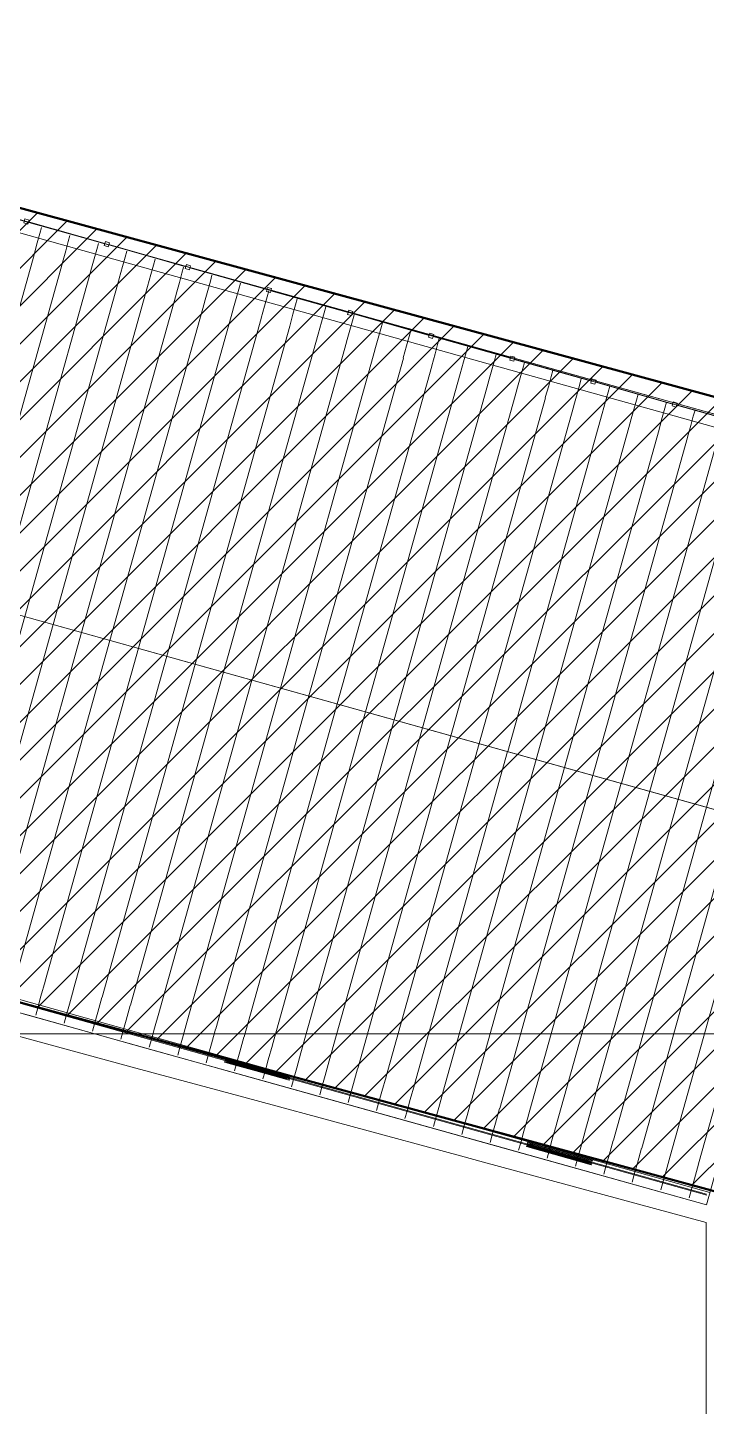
# Model space of a CAD drawing. Header units: metres. Extents: x -207 to 292, y -187 to 169.
# Drawn here: x -17.73 to -9.68, y -135.5 to -119.14 of the extents above; entities that cross this region are included whole.
import ezdxf

# ---------------------------------------------------------------- set-up
doc = ezdxf.new("R2010")
doc.units = ezdxf.units.M
for name, color, linetype, lineweight in [('A-FLOR', 7, 'Continuous', 9), ('A-GLAZ', 7, 'Continuous', 9), ('A-GLAZ-CWMG', 7, 'Continuous', 9), ('A-ROOF', 7, 'Continuous', 9), ('A-ROOF-PATT', 7, 'Continuous', 9), ('C-BLDG-PADS', 7, 'Continuous', 9), ('C-TOPO', 7, 'Continuous', 9), ('edificios', 7, 'Continuous', 50), ('grilla', 7, 'Continuous', 9), ('I-WALL', 7, 'Continuous', 9)]:
    doc.layers.add(name, color=color, linetype=linetype, lineweight=lineweight)
doc.layers.add('PR10-ARQ-PL-001-Emplazamiento-C-1_dwg', color=7, linetype='Continuous', lineweight=9, true_color=0x767676)

# ---------------------------------------------------------------- blocks, each defined once
blk = doc.blocks.new('FP_86-PLANTA EMPLAZAMIENTO ACTUALIZADO')
at = {"layer": 'A-ROOF'}
blk.add_line((-7.238, -124.383), (-25.616, -119.245), dxfattribs=at)
at = {"layer": 'A-ROOF-PATT', "color": 254, "true_color": 0xcbe5d8}
for p, q in [((-17.618, -121.694), (-17.587, -121.583)), ((-17.587, -121.583), (-17.567, -121.512)), ((-17.657, -121.834), (-17.618, -121.694)), ((-17.281, -121.788), (-17.25, -121.678)), ((-17.25, -121.678), (-17.23, -121.607)), ((-16.913, -121.772), (-16.893, -121.701)), ((-17.32, -121.929), (-17.281, -121.788)), ((-16.983, -122.023), (-16.944, -121.883)), ((-16.944, -121.883), (-16.913, -121.772)), ((-16.607, -121.977), (-16.576, -121.866)), ((-16.576, -121.866), (-16.556, -121.795)), ((-16.238, -121.96), (-16.219, -121.889)), ((-16.646, -122.117), (-16.607, -121.977)), ((-16.309, -122.211), (-16.269, -122.071)), ((-16.269, -122.071), (-16.238, -121.96)), ((-15.932, -122.165), (-15.901, -122.055)), ((-15.901, -122.055), (-15.882, -121.984)), ((-15.564, -122.149), (-15.545, -122.078)), ((-15.972, -122.305), (-15.932, -122.165)), ((-15.595, -122.26), (-15.564, -122.149)), ((-15.258, -122.354), (-15.227, -122.243)), ((-15.227, -122.243), (-15.207, -122.172)), ((-15.634, -122.4), (-15.595, -122.26)), ((-15.297, -122.494), (-15.258, -122.354)), ((-14.921, -122.448), (-14.89, -122.337)), ((-14.89, -122.337), (-14.87, -122.266)), ((-14.553, -122.431), (-14.533, -122.361)), ((-14.96, -122.588), (-14.921, -122.448)), ((-14.623, -122.682), (-14.584, -122.542)), ((-14.584, -122.542), (-14.553, -122.431)), ((-14.247, -122.636), (-14.216, -122.526)), ((-14.216, -122.526), (-14.196, -122.455)), ((-13.879, -122.62), (-13.859, -122.549)), ((-14.286, -122.777), (-14.247, -122.636)), ((-13.949, -122.871), (-13.91, -122.731)), ((-13.91, -122.731), (-13.879, -122.62)), ((-13.573, -122.825), (-13.542, -122.714)), ((-13.542, -122.714), (-13.522, -122.643)), ((-13.612, -122.965), (-13.573, -122.825)), ((-13.236, -122.919), (-13.205, -122.808)), ((-13.205, -122.808), (-13.185, -122.737)), ((-12.868, -122.903), (-12.848, -122.832)), ((-13.275, -123.059), (-13.236, -122.919)), ((-12.938, -123.154), (-12.899, -123.013)), ((-12.899, -123.013), (-12.868, -122.903)), ((-12.562, -123.108), (-12.531, -122.997)), ((-12.531, -122.997), (-12.511, -122.926)), ((-12.194, -123.091), (-12.174, -123.02)), ((-12.601, -123.248), (-12.562, -123.108)), ((-12.264, -123.342), (-12.225, -123.202)), ((-12.225, -123.202), (-12.194, -123.091)), ((-11.887, -123.296), (-11.857, -123.185)), ((-11.857, -123.185), (-11.837, -123.114)), ((-11.519, -123.28), (-11.5, -123.209)), ((-11.927, -123.436), (-11.887, -123.296)), ((-11.59, -123.531), (-11.55, -123.39)), ((-11.55, -123.39), (-11.519, -123.28)), ((-11.213, -123.485), (-11.182, -123.374)), ((-11.182, -123.374), (-11.163, -123.303)), ((-11.253, -123.625), (-11.213, -123.485)), ((-10.876, -123.579), (-10.845, -123.468)), ((-10.845, -123.468), (-10.825, -123.397)), ((-10.508, -123.562), (-10.488, -123.491)), ((-10.915, -123.719), (-10.876, -123.579)), ((-10.578, -123.813), (-10.539, -123.673)), ((-10.539, -123.673), (-10.508, -123.562)), ((-10.202, -123.767), (-10.171, -123.657)), ((-10.171, -123.657), (-10.151, -123.586)), ((-9.834, -123.751), (-9.814, -123.68)), ((-10.241, -123.907), (-10.202, -123.767)), ((-9.904, -124.002), (-9.865, -123.862)), ((-9.865, -123.862), (-9.834, -123.751))]:
    blk.add_line(p, q, dxfattribs=at)
blk = doc.blocks.new('FP_87-PLANTA EMPLAZAMIENTO ACTUALIZADO')
at = {"layer": 'A-ROOF'}
blk.add_line((-28.056, -127.974), (-9.679, -133.112), dxfattribs=at)
at = {"layer": 'A-ROOF-PATT', "color": 254, "true_color": 0xcbe5d8}
for p, q in [((-17.574, -130.637), (-17.525, -130.462)), ((-17.237, -130.731), (-17.188, -130.557)), ((-17.612, -130.775), (-17.574, -130.637)), ((-17.275, -130.869), (-17.237, -130.731)), ((-16.9, -130.825), (-16.851, -130.651)), ((-16.563, -130.919), (-16.514, -130.745)), ((-17.637, -130.863), (-17.612, -130.775)), ((-17.3, -130.957), (-17.275, -130.869)), ((-16.938, -130.963), (-16.9, -130.825)), ((-16.226, -131.014), (-16.177, -130.839)), ((-16.963, -131.051), (-16.938, -130.963)), ((-16.626, -131.146), (-16.601, -131.057)), ((-16.601, -131.057), (-16.563, -130.919)), ((-16.264, -131.151), (-16.226, -131.014)), ((-15.888, -131.108), (-15.84, -130.933)), ((-15.551, -131.202), (-15.503, -131.028)), ((-16.289, -131.24), (-16.264, -131.151)), ((-15.952, -131.334), (-15.927, -131.246)), ((-15.927, -131.246), (-15.888, -131.108)), ((-15.59, -131.34), (-15.551, -131.202)), ((-15.214, -131.296), (-15.166, -131.122)), ((-14.877, -131.391), (-14.829, -131.216)), ((-15.615, -131.428), (-15.59, -131.34)), ((-15.253, -131.434), (-15.214, -131.296)), ((-14.916, -131.528), (-14.877, -131.391)), ((-14.54, -131.485), (-14.491, -131.31)), ((-14.203, -131.579), (-14.154, -131.405)), ((-15.278, -131.523), (-15.253, -131.434)), ((-14.941, -131.617), (-14.916, -131.528)), ((-14.579, -131.623), (-14.54, -131.485)), ((-13.866, -131.673), (-13.817, -131.499)), ((-14.603, -131.711), (-14.579, -131.623)), ((-14.266, -131.805), (-14.242, -131.717)), ((-14.242, -131.717), (-14.203, -131.579)), ((-13.905, -131.811), (-13.866, -131.673)), ((-13.529, -131.767), (-13.48, -131.593)), ((-13.192, -131.862), (-13.143, -131.687)), ((-13.929, -131.899), (-13.905, -131.811)), ((-13.568, -131.905), (-13.529, -131.767)), ((-13.23, -132), (-13.192, -131.862)), ((-12.855, -131.956), (-12.806, -131.782)), ((-12.518, -132.05), (-12.469, -131.876)), ((-13.592, -131.994), (-13.568, -131.905)), ((-13.255, -132.088), (-13.23, -132)), ((-12.893, -132.094), (-12.855, -131.956)), ((-12.556, -132.188), (-12.518, -132.05)), ((-12.181, -132.144), (-12.132, -131.97)), ((-12.918, -132.182), (-12.893, -132.094)), ((-12.581, -132.276), (-12.556, -132.188)), ((-12.219, -132.282), (-12.181, -132.144)), ((-11.844, -132.239), (-11.795, -132.064)), ((-11.507, -132.333), (-11.458, -132.159)), ((-12.244, -132.371), (-12.219, -132.282)), ((-11.907, -132.465), (-11.882, -132.377)), ((-11.882, -132.377), (-11.844, -132.239)), ((-11.545, -132.471), (-11.507, -132.333)), ((-11.169, -132.427), (-11.121, -132.253)), ((-10.832, -132.521), (-10.784, -132.347)), ((-11.57, -132.559), (-11.545, -132.471)), ((-11.208, -132.565), (-11.169, -132.427)), ((-10.871, -132.659), (-10.832, -132.521)), ((-10.495, -132.616), (-10.447, -132.441)), ((-10.158, -132.71), (-10.109, -132.535)), ((-11.233, -132.653), (-11.208, -132.565)), ((-10.896, -132.748), (-10.871, -132.659)), ((-10.534, -132.753), (-10.495, -132.616)), ((-10.197, -132.848), (-10.158, -132.71)), ((-9.821, -132.804), (-9.772, -132.63)), ((-10.559, -132.842), (-10.534, -132.753)), ((-10.221, -132.936), (-10.197, -132.848)), ((-9.86, -132.942), (-9.821, -132.804)), ((-9.884, -133.03), (-9.86, -132.942))]:
    blk.add_line(p, q, dxfattribs=at)
blk = doc.blocks.new('Quad Corner Mullion - 50x50 mm-2125381-PLANTA EMPLAZAMIENTO ACTUALIZADO')
at = {"layer": 'A-GLAZ-CWMG'}
for p, q in [((-0.025, -0.025), (-0.025, 0.025)), ((-0.025, 0.025), (0.025, 0.025)), ((0.025, 0.025), (0.025, -0.025)), ((0.025, -0.025), (-0.025, -0.025))]:
    blk.add_line(p, q, dxfattribs=at)
blk = doc.blocks.new('Circular Mullion - 5mm-2126242-PLANTA EMPLAZAMIENTO ACTUALIZADO')
at = {"layer": 'A-GLAZ-CWMG'}
for p, q in [((-17.723, -121.449), (-17.724, -121.451)), ((-17.724, -121.451), (-16.818, -121.707)), ((-17.722, -121.446), (-17.723, -121.449)), ((-16.817, -121.704), (-17.723, -121.449)), ((-17.723, -121.449), (-16.817, -121.704)), ((-16.817, -121.702), (-17.722, -121.446)), ((-16.818, -121.707), (-16.817, -121.704)), ((-16.817, -121.704), (-16.817, -121.702))]:
    blk.add_line(p, q, dxfattribs=at)
blk = doc.blocks.new('Circular Mullion - 5mm-2125368-PLANTA EMPLAZAMIENTO ACTUALIZADO')
at = {"layer": 'A-GLAZ-CWMG'}
for p, q in [((-16.769, -121.718), (-16.77, -121.72)), ((-16.77, -121.72), (-15.856, -121.978)), ((-15.854, -121.974), (-16.769, -121.716)), ((-16.769, -121.716), (-16.769, -121.718)), ((-15.855, -121.976), (-16.769, -121.718)), ((-16.769, -121.718), (-15.855, -121.976)), ((-15.856, -121.978), (-15.855, -121.976)), ((-15.855, -121.976), (-15.854, -121.974))]:
    blk.add_line(p, q, dxfattribs=at)
blk = doc.blocks.new('Rectangular Mullion - 50 x 50 mm-2125370-PLANTA EMPLAZAMIENTO ACTUALIZADO')
at = {"layer": 'A-GLAZ-CWMG'}
for p, q in [((0.025, 0.025), (-0.025, 0.025)), ((-0.025, 0.025), (-0.025, -0.025)), ((0.025, -0.025), (0.025, 0.025)), ((-0.025, -0.025), (0.025, -0.025))]:
    blk.add_line(p, q, dxfattribs=at)
blk = doc.blocks.new('Rectangular Mullion - 50 x 50 mm-2126068-PLANTA EMPLAZAMIENTO ACTUALIZADO')
at = {"layer": 'A-GLAZ-CWMG'}
for p, q in [((-0.025, -0.025), (-0.025, 0.025)), ((-0.025, 0.025), (0.025, 0.025)), ((0.025, 0.025), (0.025, -0.025)), ((0.025, -0.025), (-0.025, -0.025))]:
    blk.add_line(p, q, dxfattribs=at)
blk = doc.blocks.new('Quad Corner Mullion - 50x50 mm-2126077-PLANTA EMPLAZAMIENTO ACTUALIZADO')
at = {"layer": 'A-GLAZ-CWMG'}
for p, q in [((0.025, 0.025), (-0.025, 0.025)), ((-0.025, 0.025), (-0.025, -0.025)), ((0.025, -0.025), (0.025, 0.025)), ((-0.025, -0.025), (0.025, -0.025))]:
    blk.add_line(p, q, dxfattribs=at)
blk = doc.blocks.new('Ventana Fija Truebond QT - FCA_N_Ventana Fija 800 x 1250-2127024-PLANTA EMPLAZAMIENTO ACTUALIZADO')
at = {"layer": 'A-GLAZ'}
for p, q in [((-0.4, 0.025), (-0.4, 0.022)), ((0.4, 0.025), (-0.4, 0.025)), ((-0.4, 0.025), (0.4, 0.025)), ((-0.4, 0.022), (-0.4, 0.025)), ((0.4, 0.022), (-0.4, 0.022)), ((0.4, 0.022), (-0.4, 0.022)), ((-0.399, 0.022), (-0.398, 0.024)), ((-0.398, 0.024), (-0.399, 0.022)), ((0.399, 0.022), (-0.399, 0.022)), ((-0.399, 0.022), (0.399, 0.022)), ((0.398, 0.024), (-0.398, 0.024)), ((0.398, 0.024), (-0.398, 0.024)), ((-0.396, 0.01), (-0.397, 0.008)), ((-0.397, 0.008), (-0.396, 0.01)), ((0.397, 0.008), (-0.397, 0.008)), ((0.397, 0.008), (-0.397, 0.008)), ((-0.396, 0.024), (-0.396, 0.01)), ((0.396, 0.024), (-0.396, 0.024)), ((-0.396, 0.024), (0.396, 0.024)), ((-0.396, 0.01), (-0.396, 0.024)), ((0.396, 0.01), (-0.396, 0.01)), ((-0.396, 0.01), (0.396, 0.01)), ((-0.394, 0.008), (-0.394, 0.009)), ((-0.394, 0.009), (-0.394, -0.001)), ((0.394, 0.009), (-0.394, 0.009)), ((-0.394, 0.009), (-0.394, 0.008)), ((-0.394, 0.009), (0.394, 0.009)), ((-0.394, -0.001), (-0.394, 0.009)), ((0.394, 0.008), (-0.394, 0.008)), ((-0.394, 0.008), (0.394, 0.008)), ((-0.385, 0.008), (-0.384, 0.009)), ((-0.384, 0.009), (-0.385, 0.008)), ((-0.385, 0), (-0.385, 0.008)), ((0.385, 0.008), (-0.385, 0.008)), ((-0.385, 0.008), (-0.385, 0)), ((-0.385, 0.008), (0.385, 0.008)), ((-0.384, -0.001), (-0.385, 0)), ((0.385, 0), (-0.385, 0)), ((-0.385, 0), (-0.384, -0.001)), ((-0.385, 0), (0.385, 0)), ((-0.384, 0.009), (-0.384, 0.008)), ((0.384, 0.009), (-0.384, 0.009)), ((-0.384, 0.009), (0.384, 0.009)), ((-0.384, 0.008), (-0.384, 0.009)), ((0.384, 0.008), (-0.384, 0.008)), ((0.384, 0.008), (-0.384, 0.008)), ((-0.382, 0.01), (-0.382, 0.024)), ((0.382, 0.024), (-0.382, 0.024)), ((0.382, 0.024), (-0.382, 0.024)), ((-0.382, 0.024), (-0.382, 0.01)), ((-0.381, 0.008), (-0.382, 0.01)), ((0.382, 0.01), (-0.382, 0.01)), ((-0.382, 0.01), (-0.381, 0.008)), ((-0.382, 0.01), (0.382, 0.01)), ((0.381, 0.008), (-0.381, 0.008)), ((-0.381, 0.008), (0.381, 0.008)), ((-0.365, 0.022), (-0.366, 0.022)), ((-0.366, 0.022), (-0.366, 0.018)), ((0.366, 0.022), (-0.366, 0.022)), ((-0.366, 0.022), (-0.365, 0.022)), ((-0.366, 0.022), (0.366, 0.022)), ((-0.366, 0.018), (-0.366, 0.022)), ((-0.366, -0.006), (-0.366, 0.018)), ((-0.366, 0.018), (-0.366, -0.006)), ((-0.366, 0.018), (0.366, 0.018)), ((-0.366, 0.018), (0.366, 0.018)), ((-0.366, 0.018), (-0.365, 0.017)), ((0.366, 0.018), (-0.366, 0.018)), ((-0.366, 0.018), (0.366, 0.018)), ((-0.365, 0.017), (-0.366, 0.018)), ((-0.365, 0.024), (-0.365, 0.022)), ((0.365, 0.024), (-0.365, 0.024)), ((-0.365, 0.024), (0.365, 0.024)), ((-0.365, 0.022), (-0.365, 0.024)), ((0.365, 0.022), (-0.365, 0.022)), ((-0.365, 0.022), (0.365, 0.022)), ((0.365, 0.017), (-0.365, 0.017)), ((0.365, 0.017), (-0.365, 0.017)), ((-0.363, 0.017), (-0.363, 0.018)), ((0.363, 0.018), (-0.363, 0.018)), ((0.363, 0.018), (-0.363, 0.018)), ((-0.363, 0.018), (-0.363, 0.017)), ((0.363, 0.017), (-0.363, 0.017)), ((-0.363, 0.017), (0.363, 0.017)), ((-0.362, 0.018), (-0.362, 0.016)), ((0.362, 0.018), (-0.362, 0.018)), ((-0.362, 0.018), (0.362, 0.018)), ((-0.362, 0.016), (-0.362, 0.018)), ((0.362, 0.016), (-0.362, 0.016)), ((0.362, 0.016), (-0.362, 0.016)), ((-0.361, 0.016), (-0.361, 0.018)), ((0.361, 0.018), (-0.361, 0.018)), ((0.361, 0.018), (-0.361, 0.018)), ((-0.361, 0.018), (-0.361, 0.016)), ((0.361, 0.016), (-0.361, 0.016)), ((-0.361, 0.016), (0.361, 0.016)), ((-0.36, 0.018), (-0.359, 0.016)), ((0.36, 0.018), (-0.36, 0.018)), ((-0.36, 0.018), (0.36, 0.018)), ((-0.359, 0.016), (-0.36, 0.018)), ((-0.358, 0.016), (-0.359, 0.018)), ((0.359, 0.018), (-0.359, 0.018)), ((0.359, 0.018), (-0.359, 0.018)), ((-0.359, 0.018), (-0.358, 0.016)), ((0.359, 0.016), (-0.359, 0.016)), ((0.359, 0.016), (-0.359, 0.016)), ((-0.358, 0.022), (-0.358, 0.025)), ((0.358, 0.025), (-0.358, 0.025)), ((0.358, 0.025), (-0.358, 0.025)), ((-0.358, 0.025), (-0.358, 0.022)), ((0.358, 0.022), (-0.358, 0.022)), ((-0.358, 0.022), (0.358, 0.022)), ((0.358, 0.016), (-0.358, 0.016)), ((-0.358, 0.016), (0.358, 0.016)), ((-0.355, 0.017), (-0.357, 0.022)), ((0.357, 0.022), (-0.357, 0.022)), ((0.357, 0.022), (-0.357, 0.022)), ((-0.357, 0.022), (-0.355, 0.017)), ((-0.357, 0.018), (-0.357, 0.017)), ((0.357, 0.018), (-0.357, 0.018)), ((-0.357, 0.018), (0.357, 0.018)), ((-0.357, 0.017), (-0.357, 0.018)), ((-0.357, 0.017), (-0.355, 0.017)), ((0.357, 0.017), (-0.357, 0.017)), ((-0.357, 0.017), (0.357, 0.017)), ((-0.355, 0.017), (-0.357, 0.017)), ((0.355, 0.017), (-0.355, 0.017)), ((-0.355, 0.017), (0.355, 0.017)), ((0.355, 0.017), (0.357, 0.022)), ((0.355, 0.017), (0.357, 0.022)), ((0.357, 0.017), (0.355, 0.017)), ((0.357, 0.017), (0.355, 0.017)), ((0.357, 0.018), (0.357, 0.017)), ((0.357, 0.018), (0.357, 0.017)), ((0.358, 0.022), (0.358, 0.025)), ((0.358, 0.022), (0.358, 0.025)), ((0.358, 0.016), (0.359, 0.018)), ((0.358, 0.016), (0.359, 0.018)), ((0.36, 0.018), (0.359, 0.016)), ((0.36, 0.018), (0.359, 0.016)), ((0.361, 0.016), (0.361, 0.018)), ((0.361, 0.016), (0.361, 0.018)), ((0.362, 0.018), (0.362, 0.016)), ((0.362, 0.018), (0.362, 0.016)), ((0.363, 0.017), (0.363, 0.018)), ((0.363, 0.017), (0.363, 0.018)), ((0.365, 0.024), (0.365, 0.022)), ((0.365, 0.024), (0.365, 0.022)), ((0.365, 0.022), (0.366, 0.022)), ((0.365, 0.022), (0.366, 0.022)), ((0.366, 0.018), (0.365, 0.017)), ((0.366, 0.018), (0.365, 0.017)), ((0.366, 0.022), (0.366, 0.018)), ((0.366, 0.022), (0.366, 0.018)), ((0.366, 0.018), (0.366, -0.006)), ((0.366, 0.018), (0.366, -0.006)), ((0.381, 0.008), (0.382, 0.01)), ((0.381, 0.008), (0.382, 0.01)), ((0.382, 0.01), (0.382, 0.024)), ((0.382, 0.01), (0.382, 0.024)), ((0.385, 0.008), (0.384, 0.009)), ((0.384, 0.009), (0.384, 0.008)), ((0.385, 0.008), (0.384, 0.009)), ((0.384, 0.009), (0.384, 0.008)), ((0.384, -0.001), (0.385, 0)), ((0.384, -0.001), (0.385, 0)), ((0.385, 0), (0.385, 0.008)), ((0.385, 0), (0.385, 0.008)), ((0.394, 0.008), (0.394, 0.009)), ((0.394, 0.009), (0.394, -0.001)), ((0.394, 0.008), (0.394, 0.009)), ((0.394, 0.009), (0.394, -0.001)), ((0.396, 0.024), (0.396, 0.01)), ((0.396, 0.024), (0.396, 0.01)), ((0.396, 0.01), (0.397, 0.008)), ((0.396, 0.01), (0.397, 0.008)), ((0.399, 0.022), (0.398, 0.024)), ((0.399, 0.022), (0.398, 0.024)), ((0.4, 0.025), (0.4, 0.022)), ((0.4, 0.025), (0.4, 0.022)), ((-0.4, -0.023), (-0.4, -0.025)), ((0.4, -0.023), (-0.4, -0.023)), ((-0.4, -0.023), (0.4, -0.023)), ((-0.4, -0.025), (-0.4, -0.023)), ((-0.4, -0.025), (0.4, -0.025)), ((0.4, -0.025), (-0.4, -0.025)), ((-0.399, -0.024), (-0.399, -0.023)), ((0.399, -0.023), (-0.399, -0.023)), ((0.399, -0.023), (-0.399, -0.023)), ((-0.399, -0.023), (-0.399, -0.024)), ((0.399, -0.024), (-0.399, -0.024)), ((-0.399, -0.024), (0.399, -0.024)), ((-0.397, 0), (-0.396, -0.002)), ((0.397, 0), (-0.397, 0)), ((-0.397, 0), (0.397, 0)), ((-0.396, -0.002), (-0.397, 0)), ((-0.396, -0.002), (-0.396, -0.024)), ((0.396, -0.002), (-0.396, -0.002)), ((-0.396, -0.002), (0.396, -0.002)), ((-0.396, -0.024), (-0.396, -0.002)), ((0.396, -0.024), (-0.396, -0.024)), ((0.396, -0.024), (-0.396, -0.024)), ((-0.394, -0.001), (-0.394, 0)), ((0.394, 0), (-0.394, 0)), ((0.394, 0), (-0.394, 0)), ((-0.394, 0), (-0.394, -0.001)), ((0.394, -0.001), (-0.394, -0.001)), ((-0.394, -0.001), (0.394, -0.001)), ((-0.384, 0), (-0.384, -0.001)), ((0.384, 0), (-0.384, 0)), ((-0.384, 0), (0.384, 0)), ((-0.384, -0.001), (-0.384, 0)), ((0.384, -0.001), (-0.384, -0.001)), ((-0.384, -0.001), (0.384, -0.001)), ((-0.382, -0.004), (-0.381, 0)), ((-0.381, 0), (-0.382, -0.004)), ((0.382, -0.004), (-0.382, -0.004)), ((-0.382, -0.004), (0.382, -0.004)), ((0.381, 0), (-0.381, 0)), ((0.381, 0), (-0.381, 0)), ((-0.381, -0.007), (-0.379, -0.006)), ((-0.379, -0.006), (-0.381, -0.007)), ((-0.38, -0.009), (-0.381, -0.007)), ((0.381, -0.007), (-0.381, -0.007)), ((-0.381, -0.007), (-0.38, -0.009)), ((-0.381, -0.007), (0.381, -0.007)), ((-0.378, -0.01), (-0.38, -0.009)), ((0.38, -0.009), (-0.38, -0.009)), ((-0.38, -0.009), (-0.378, -0.01)), ((-0.38, -0.009), (0.38, -0.009)), ((-0.379, -0.006), (-0.379, -0.007)), ((0.379, -0.006), (-0.379, -0.006)), ((-0.379, -0.006), (0.379, -0.006)), ((-0.379, -0.007), (-0.379, -0.006)), ((-0.379, -0.007), (-0.377, -0.007)), ((0.379, -0.007), (-0.379, -0.007)), ((-0.379, -0.007), (0.379, -0.007)), ((-0.377, -0.007), (-0.379, -0.007)), ((0.378, -0.01), (-0.378, -0.01)), ((-0.378, -0.01), (0.378, -0.01)), ((-0.378, -0.025), (-0.377, -0.025)), ((0.378, -0.025), (-0.378, -0.025)), ((-0.378, -0.025), (0.378, -0.025)), ((-0.377, -0.025), (-0.378, -0.025)), ((-0.377, -0.007), (-0.377, -0.004)), ((0.377, -0.004), (-0.377, -0.004)), ((0.377, -0.004), (-0.377, -0.004)), ((-0.377, -0.004), (-0.377, -0.007)), ((0.377, -0.007), (-0.377, -0.007)), ((-0.377, -0.007), (0.377, -0.007)), ((-0.377, -0.025), (-0.377, -0.025)), ((0.377, -0.025), (-0.377, -0.025)), ((0.377, -0.025), (-0.377, -0.025)), ((0.377, -0.025), (-0.377, -0.025)), ((-0.377, -0.025), (0.377, -0.025)), ((-0.377, -0.025), (-0.377, -0.025)), ((-0.366, -0.006), (-0.368, -0.007)), ((-0.368, -0.007), (-0.366, -0.006)), ((-0.368, -0.007), (-0.368, -0.007)), ((0.368, -0.007), (-0.368, -0.007)), ((-0.368, -0.007), (-0.362, -0.01)), ((0.368, -0.007), (-0.368, -0.007)), ((-0.368, -0.007), (0.368, -0.007)), ((-0.368, -0.007), (-0.368, -0.007)), ((-0.368, -0.007), (0.368, -0.007)), ((-0.362, -0.01), (-0.368, -0.007)), ((-0.365, -0.006), (-0.366, -0.005)), ((-0.366, -0.005), (-0.366, -0.006)), ((0.366, -0.005), (-0.366, -0.005)), ((-0.366, -0.005), (-0.365, -0.006)), ((-0.366, -0.005), (0.366, -0.005)), ((-0.366, -0.006), (-0.366, -0.005)), ((-0.366, -0.006), (0.366, -0.006)), ((0.366, -0.006), (-0.366, -0.006)), ((0.366, -0.006), (-0.366, -0.006)), ((-0.366, -0.006), (0.366, -0.006)), ((-0.365, -0.006), (-0.365, -0.006)), ((0.365, -0.006), (-0.365, -0.006)), ((0.365, -0.006), (-0.365, -0.006)), ((-0.365, -0.006), (0.365, -0.006)), ((-0.365, -0.006), (-0.365, -0.006)), ((-0.365, -0.006), (0.365, -0.006)), ((-0.362, -0.005), (-0.362, -0.006)), ((0.362, -0.005), (-0.362, -0.005)), ((-0.362, -0.005), (0.362, -0.005)), ((-0.362, -0.006), (-0.362, -0.005)), ((0.362, -0.006), (-0.362, -0.006)), ((0.362, -0.006), (-0.362, -0.006)), ((0.362, -0.01), (-0.362, -0.01)), ((0.362, -0.01), (-0.362, -0.01)), ((-0.36, -0.006), (-0.36, -0.005)), ((0.36, -0.005), (-0.36, -0.005)), ((0.36, -0.005), (-0.36, -0.005)), ((-0.36, -0.005), (-0.36, -0.006)), ((0.36, -0.006), (-0.36, -0.006)), ((-0.36, -0.006), (0.36, -0.006)), ((-0.357, -0.006), (-0.358, -0.006)), ((0.358, -0.006), (-0.358, -0.006)), ((0.358, -0.006), (-0.358, -0.006)), ((-0.358, -0.006), (-0.357, -0.006)), ((-0.358, -0.025), (-0.358, -0.01)), ((0.358, -0.01), (-0.358, -0.01)), ((0.358, -0.01), (-0.358, -0.01)), ((-0.358, -0.01), (-0.358, -0.025)), ((0.358, -0.025), (-0.358, -0.025)), ((-0.358, -0.025), (0.358, -0.025)), ((-0.357, -0.01), (-0.356, -0.006)), ((0.357, -0.006), (-0.357, -0.006)), ((-0.356, -0.006), (-0.357, -0.01)), ((-0.357, -0.006), (0.357, -0.006)), ((0.357, -0.01), (-0.357, -0.01)), ((-0.357, -0.01), (0.357, -0.01)), ((0.356, -0.006), (-0.356, -0.006)), ((0.356, -0.006), (-0.356, -0.006)), ((0.357, -0.01), (0.356, -0.006)), ((0.357, -0.01), (0.356, -0.006)), ((0.357, -0.006), (0.358, -0.006)), ((0.357, -0.006), (0.358, -0.006)), ((0.358, -0.025), (0.358, -0.01)), ((0.358, -0.025), (0.358, -0.01)), ((0.36, -0.006), (0.36, -0.005)), ((0.36, -0.006), (0.36, -0.005)), ((0.362, -0.005), (0.362, -0.006)), ((0.362, -0.005), (0.362, -0.006)), ((0.368, -0.007), (0.362, -0.01)), ((0.368, -0.007), (0.362, -0.01)), ((0.365, -0.006), (0.366, -0.005)), ((0.365, -0.006), (0.366, -0.005)), ((0.365, -0.006), (0.365, -0.006)), ((0.365, -0.006), (0.365, -0.006)), ((0.366, -0.005), (0.366, -0.006)), ((0.366, -0.005), (0.366, -0.006)), ((0.366, -0.006), (0.368, -0.007)), ((0.366, -0.006), (0.368, -0.007)), ((0.368, -0.007), (0.368, -0.007)), ((0.368, -0.007), (0.368, -0.007)), ((0.377, -0.007), (0.377, -0.004)), ((0.377, -0.007), (0.377, -0.004)), ((0.379, -0.007), (0.377, -0.007)), ((0.379, -0.007), (0.377, -0.007)), ((0.378, -0.025), (0.377, -0.025)), ((0.377, -0.025), (0.377, -0.025)), ((0.378, -0.025), (0.377, -0.025)), ((0.377, -0.025), (0.377, -0.025)), ((0.378, -0.01), (0.38, -0.009)), ((0.378, -0.01), (0.38, -0.009)), ((0.381, -0.007), (0.379, -0.006)), ((0.379, -0.006), (0.379, -0.007)), ((0.381, -0.007), (0.379, -0.006)), ((0.379, -0.006), (0.379, -0.007)), ((0.38, -0.009), (0.381, -0.007)), ((0.38, -0.009), (0.381, -0.007)), ((0.382, -0.004), (0.381, 0)), ((0.382, -0.004), (0.381, 0)), ((0.384, 0), (0.384, -0.001)), ((0.384, 0), (0.384, -0.001)), ((0.394, -0.001), (0.394, 0)), ((0.394, -0.001), (0.394, 0)), ((0.397, 0), (0.396, -0.002)), ((0.397, 0), (0.396, -0.002)), ((0.396, -0.002), (0.396, -0.024)), ((0.396, -0.002), (0.396, -0.024)), ((0.399, -0.024), (0.399, -0.023)), ((0.399, -0.024), (0.399, -0.023)), ((0.4, -0.023), (0.4, -0.025)), ((0.4, -0.023), (0.4, -0.025))]:
    blk.add_line(p, q, dxfattribs=at)
blk = doc.blocks.new('YADRAN_LASQUEMAS_ARQ_MO_007_AREA SALA y TRANSF ELECT_rvt-1-PLANTA EMPLAZAMIENTO ACTUALIZADO')
at = {"layer": 'A-ROOF-PATT', "true_color": 0x008040}
h = blk.add_hatch(dxfattribs=at)
h.set_pattern_fill('FP_67', color=116, style=0, pattern_type=2)
h.set_pattern_definition([(74.381, (2.391, -13.727), (-0.3370757, 0.0942337), [])])
h.paths.add_polyline_path([(-8.455, -128.734), (-7.334, -124.723), (-25.711, -119.586), (-26.832, -123.596), (-11.308, -127.936)])
h = blk.add_hatch(dxfattribs=at)
h.set_pattern_fill('FP_68', color=116, style=0, pattern_type=2)
h.set_pattern_definition([(74.381, (1.707, -16.171), (-0.3370757, 0.0942337), [])])
h.paths.add_polyline_path([(-9.56, -132.686), (-8.455, -128.734), (-26.832, -123.596), (-27.937, -127.548), (-11.308, -132.197)])
at = {"layer": 'A-FLOR'}
for p, q in [((-25.419, -119.277), (-7.244, -124.407)), ((-7.244, -124.407), (-25.419, -119.277)), ((-9.677, -132.986), (-27.833, -127.911)), ((-27.833, -127.911), (-9.677, -132.986))]:
    blk.add_line(p, q, dxfattribs=at)
at = {"layer": 'A-ROOF'}
for p, q in [((-7.238, -124.383), (-25.616, -119.245)), ((-25.646, -119.392), (-7.279, -124.527)), ((-26.832, -123.596), (-8.455, -128.734)), ((-26.823, -123.599), (-8.455, -128.734)), ((-28.016, -127.829), (-9.638, -132.967)), ((-28.056, -127.974), (-9.679, -133.112))]:
    blk.add_line(p, q, dxfattribs=at)
at = {"layer": 'I-WALL'}
for p, q in [((-20.338, -130.016), (-9.674, -132.997)), ((-9.674, -132.997), (-20.338, -130.016)), ((-20.335, -130.007), (-9.677, -132.986)), ((-9.677, -132.986), (-20.335, -130.007)), ((-15.391, -131.399), (-15.388, -131.39)), ((-15.391, -131.399), (-15.388, -131.39)), ((-14.621, -131.615), (-15.391, -131.399)), ((-15.391, -131.399), (-14.621, -131.615)), ((-14.618, -131.605), (-15.388, -131.39)), ((-15.388, -131.39), (-14.618, -131.605)), ((-14.618, -131.605), (-14.621, -131.615)), ((-14.621, -131.615), (-14.618, -131.605)), ((-11.809, -132.401), (-11.806, -132.391)), ((-11.809, -132.401), (-11.806, -132.391)), ((-11.036, -132.606), (-11.806, -132.391)), ((-11.806, -132.391), (-11.036, -132.606)), ((-11.039, -132.616), (-11.809, -132.401)), ((-11.809, -132.401), (-11.039, -132.616)), ((-11.036, -132.606), (-11.039, -132.616)), ((-11.039, -132.616), (-11.036, -132.606))]:
    blk.add_line(p, q, dxfattribs=at)
at = {"layer": 'A-GLAZ', "lineweight": 9, "rotation": 164.3807081607975}
for p in [(-15.004, -131.502), (-11.423, -132.504)]:
    blk.add_blockref('Ventana Fija Truebond QT - FCA_N_Ventana Fija 800 x 1250-2127024-PLANTA EMPLAZAMIENTO ACTUALIZADO', p, dxfattribs=at)
at = {"layer": 'A-GLAZ-CWMG', "lineweight": 9, "rotation": 164.2385916779616}
for name in ['Quad Corner Mullion - 50x50 mm-2125381-PLANTA EMPLAZAMIENTO ACTUALIZADO', 'Quad Corner Mullion - 50x50 mm-2126077-PLANTA EMPLAZAMIENTO ACTUALIZADO']:
    blk.add_blockref(name, (-17.747, -121.442), dxfattribs=at)
at = {"layer": 'A-GLAZ-CWMG', "lineweight": 9}
for name, p in [('Circular Mullion - 5mm-2126242-PLANTA EMPLAZAMIENTO ACTUALIZADO', (0, 0)), ('Circular Mullion - 5mm-2126242-PLANTA EMPLAZAMIENTO ACTUALIZADO', (0, 0)), ('Circular Mullion - 5mm-2126242-PLANTA EMPLAZAMIENTO ACTUALIZADO', (0, 0)), ('Circular Mullion - 5mm-2126242-PLANTA EMPLAZAMIENTO ACTUALIZADO', (0, 0)), ('Circular Mullion - 5mm-2126242-PLANTA EMPLAZAMIENTO ACTUALIZADO', (0, 0)), ('Circular Mullion - 5mm-2125368-PLANTA EMPLAZAMIENTO ACTUALIZADO', (0, 0)), ('Circular Mullion - 5mm-2125368-PLANTA EMPLAZAMIENTO ACTUALIZADO', (0, 0)), ('Circular Mullion - 5mm-2125368-PLANTA EMPLAZAMIENTO ACTUALIZADO', (0, 0)), ('Circular Mullion - 5mm-2125368-PLANTA EMPLAZAMIENTO ACTUALIZADO', (0, 0)), ('Circular Mullion - 5mm-2125368-PLANTA EMPLAZAMIENTO ACTUALIZADO', (0, 0)), ('Circular Mullion - 5mm-2125368-PLANTA EMPLAZAMIENTO ACTUALIZADO', (0.962, -0.272)), ('Circular Mullion - 5mm-2125368-PLANTA EMPLAZAMIENTO ACTUALIZADO', (0.962, -0.272)), ('Circular Mullion - 5mm-2125368-PLANTA EMPLAZAMIENTO ACTUALIZADO', (0.962, -0.272)), ('Circular Mullion - 5mm-2125368-PLANTA EMPLAZAMIENTO ACTUALIZADO', (0.962, -0.272)), ('Circular Mullion - 5mm-2125368-PLANTA EMPLAZAMIENTO ACTUALIZADO', (0.962, -0.272)), ('Circular Mullion - 5mm-2125368-PLANTA EMPLAZAMIENTO ACTUALIZADO', (1.925, -0.543)), ('Circular Mullion - 5mm-2125368-PLANTA EMPLAZAMIENTO ACTUALIZADO', (1.925, -0.543)), ('Circular Mullion - 5mm-2125368-PLANTA EMPLAZAMIENTO ACTUALIZADO', (1.925, -0.543)), ('Circular Mullion - 5mm-2125368-PLANTA EMPLAZAMIENTO ACTUALIZADO', (1.925, -0.543)), ('Circular Mullion - 5mm-2125368-PLANTA EMPLAZAMIENTO ACTUALIZADO', (1.925, -0.543)), ('Circular Mullion - 5mm-2125368-PLANTA EMPLAZAMIENTO ACTUALIZADO', (2.887, -0.815)), ('Circular Mullion - 5mm-2125368-PLANTA EMPLAZAMIENTO ACTUALIZADO', (2.887, -0.815)), ('Circular Mullion - 5mm-2125368-PLANTA EMPLAZAMIENTO ACTUALIZADO', (2.887, -0.815)), ('Circular Mullion - 5mm-2125368-PLANTA EMPLAZAMIENTO ACTUALIZADO', (2.887, -0.815)), ('Circular Mullion - 5mm-2125368-PLANTA EMPLAZAMIENTO ACTUALIZADO', (2.887, -0.815)), ('Circular Mullion - 5mm-2125368-PLANTA EMPLAZAMIENTO ACTUALIZADO', (3.85, -1.087)), ('Circular Mullion - 5mm-2125368-PLANTA EMPLAZAMIENTO ACTUALIZADO', (3.85, -1.087)), ('Circular Mullion - 5mm-2125368-PLANTA EMPLAZAMIENTO ACTUALIZADO', (3.85, -1.087)), ('Circular Mullion - 5mm-2125368-PLANTA EMPLAZAMIENTO ACTUALIZADO', (3.85, -1.087)), ('Circular Mullion - 5mm-2125368-PLANTA EMPLAZAMIENTO ACTUALIZADO', (3.85, -1.087)), ('Circular Mullion - 5mm-2125368-PLANTA EMPLAZAMIENTO ACTUALIZADO', (4.812, -1.358)), ('Circular Mullion - 5mm-2125368-PLANTA EMPLAZAMIENTO ACTUALIZADO', (4.812, -1.358)), ('Circular Mullion - 5mm-2125368-PLANTA EMPLAZAMIENTO ACTUALIZADO', (4.812, -1.358)), ('Circular Mullion - 5mm-2125368-PLANTA EMPLAZAMIENTO ACTUALIZADO', (4.812, -1.358)), ('Circular Mullion - 5mm-2125368-PLANTA EMPLAZAMIENTO ACTUALIZADO', (4.812, -1.358)), ('Circular Mullion - 5mm-2125368-PLANTA EMPLAZAMIENTO ACTUALIZADO', (5.774, -1.63)), ('Circular Mullion - 5mm-2125368-PLANTA EMPLAZAMIENTO ACTUALIZADO', (5.774, -1.63)), ('Circular Mullion - 5mm-2125368-PLANTA EMPLAZAMIENTO ACTUALIZADO', (5.774, -1.63)), ('Circular Mullion - 5mm-2125368-PLANTA EMPLAZAMIENTO ACTUALIZADO', (5.774, -1.63)), ('Circular Mullion - 5mm-2125368-PLANTA EMPLAZAMIENTO ACTUALIZADO', (5.774, -1.63)), ('Circular Mullion - 5mm-2125368-PLANTA EMPLAZAMIENTO ACTUALIZADO', (6.737, -1.901)), ('Circular Mullion - 5mm-2125368-PLANTA EMPLAZAMIENTO ACTUALIZADO', (6.737, -1.901)), ('Circular Mullion - 5mm-2125368-PLANTA EMPLAZAMIENTO ACTUALIZADO', (6.737, -1.901)), ('Circular Mullion - 5mm-2125368-PLANTA EMPLAZAMIENTO ACTUALIZADO', (6.737, -1.901)), ('Circular Mullion - 5mm-2125368-PLANTA EMPLAZAMIENTO ACTUALIZADO', (6.737, -1.901))]:
    blk.add_blockref(name, p, dxfattribs=at)
at = {"layer": 'A-GLAZ-CWMG', "lineweight": 9, "extrusion": (0, 0, -1), "rotation": 195.7614083220384}
for name, p in [('Rectangular Mullion - 50 x 50 mm-2125370-PLANTA EMPLAZAMIENTO ACTUALIZADO', (16.793, -121.711)), ('Rectangular Mullion - 50 x 50 mm-2126068-PLANTA EMPLAZAMIENTO ACTUALIZADO', (16.793, -121.711)), ('Rectangular Mullion - 50 x 50 mm-2125370-PLANTA EMPLAZAMIENTO ACTUALIZADO', (15.831, -121.983)), ('Rectangular Mullion - 50 x 50 mm-2126068-PLANTA EMPLAZAMIENTO ACTUALIZADO', (15.831, -121.983)), ('Rectangular Mullion - 50 x 50 mm-2125370-PLANTA EMPLAZAMIENTO ACTUALIZADO', (14.869, -122.254)), ('Rectangular Mullion - 50 x 50 mm-2126068-PLANTA EMPLAZAMIENTO ACTUALIZADO', (14.869, -122.254)), ('Rectangular Mullion - 50 x 50 mm-2125370-PLANTA EMPLAZAMIENTO ACTUALIZADO', (13.906, -122.526)), ('Rectangular Mullion - 50 x 50 mm-2126068-PLANTA EMPLAZAMIENTO ACTUALIZADO', (13.906, -122.526)), ('Rectangular Mullion - 50 x 50 mm-2125370-PLANTA EMPLAZAMIENTO ACTUALIZADO', (12.944, -122.798)), ('Rectangular Mullion - 50 x 50 mm-2126068-PLANTA EMPLAZAMIENTO ACTUALIZADO', (12.944, -122.798)), ('Rectangular Mullion - 50 x 50 mm-2125370-PLANTA EMPLAZAMIENTO ACTUALIZADO', (11.981, -123.069)), ('Rectangular Mullion - 50 x 50 mm-2126068-PLANTA EMPLAZAMIENTO ACTUALIZADO', (11.981, -123.069)), ('Rectangular Mullion - 50 x 50 mm-2125370-PLANTA EMPLAZAMIENTO ACTUALIZADO', (11.019, -123.341)), ('Rectangular Mullion - 50 x 50 mm-2126068-PLANTA EMPLAZAMIENTO ACTUALIZADO', (11.019, -123.341)), ('Rectangular Mullion - 50 x 50 mm-2125370-PLANTA EMPLAZAMIENTO ACTUALIZADO', (10.056, -123.613)), ('Rectangular Mullion - 50 x 50 mm-2126068-PLANTA EMPLAZAMIENTO ACTUALIZADO', (10.056, -123.613))]:
    blk.add_blockref(name, p, dxfattribs=at)
at = {"layer": 'A-ROOF'}
for name in ['FP_86-PLANTA EMPLAZAMIENTO ACTUALIZADO', 'FP_87-PLANTA EMPLAZAMIENTO ACTUALIZADO']:
    blk.add_blockref(name, (0, 0), dxfattribs=at)
blk = doc.blocks.new('PR10-ARQ-PL-001-Emplazamiento-C-1_dwg-674643-PLANTA EMPLAZAMIENTO ACTUALIZADO')
at = {"lineweight": 9, "true_color": 0x0000ff}
h = blk.add_hatch(dxfattribs=at)
h.set_pattern_fill('FP_4', color=5, style=0, pattern_type=2)
h.set_pattern_definition([(45, (0, 0), (-0.2245064, 0.2245064), [])])
h.paths.add_polyline_path([(-9.575, -132.955), (-7.056, -124.209), (-25.699, -119.14), (-28.218, -127.886), (-9.582, -132.953)])
at = {"lineweight": 9}
blk.add_line((-28.045, -127.933), (-9.631, -132.94), dxfattribs=at)
at = {"lineweight": 9, "flags": 128}
blk.add_lwpolyline([(-9.631, -132.94), (-9.575, -132.955), (-7.056, -124.209), (-25.699, -119.14), (-28.218, -127.886)], dxfattribs=at)
at = {"layer": 'C-BLDG-PADS'}
for p, q in [((-25.616, -119.245), (-7.238, -124.383)), ((-9.679, -133.112), (-28.056, -127.974))]:
    blk.add_line(p, q, dxfattribs=at)
at = {"layer": 'C-TOPO'}
for p, q in [((-7.238, -124.383), (-25.616, -119.245)), ((-13.445, -122.647), (-13.265, -122.698)), ((-13.445, -122.647), (-13.265, -122.698)), ((-13.265, -122.698), (-13.445, -122.647)), ((-28.056, -127.974), (-9.679, -133.112)), ((-17.721, -130.863), (-17.824, -130.834)), ((-17.721, -130.863), (-17.824, -130.834)), ((-17.824, -130.834), (-17.721, -130.863))]:
    blk.add_line(p, q, dxfattribs=at)
at = {"layer": 'C-TOPO', "flags": 128}
for points in [[(-30.987, -127.55), (-28.685, -127.659), (-28.16, -127.684), (-27.556, -125.588), (-25.699, -119.14), (-24.258, -119.532), (-23.401, -119.765), (-22.54, -119.999), (-20.044, -120.677), (-13.363, -122.494), (-13.128, -122.558), (-12.696, -122.675), (-12.304, -122.782), (-11.515, -122.996), (-10.799, -123.191), (-9.497, -123.545)], [(-30.987, -127.55), (-28.685, -127.659), (-28.2, -127.682), (-28.2, -128.304), (-26.974, -128.636), (-26.617, -128.733), (-20.791, -130.311), (-17.955, -131.08), (-17.856, -131.107), (-16.447, -131.489), (-15.166, -131.836), (-12.597, -132.532), (-12.323, -132.606), (-9.681, -133.322), (-9.681, -135.662)], [(-9.497, -123.545), (-10.799, -123.191), (-11.515, -122.996), (-12.304, -122.782), (-12.696, -122.675), (-13.128, -122.558), (-13.363, -122.494), (-20.044, -120.677)], [(-17.856, -131.107), (-16.447, -131.489), (-15.166, -131.836), (-12.597, -132.532), (-12.323, -132.606), (-9.681, -133.322), (-9.681, -135.662)], [(-25.616, -119.245), (-24.301, -119.612), (-23.437, -119.854), (-22.584, -120.093), (-20.054, -120.8), (-13.445, -122.647)], [(-25.616, -119.245), (-24.301, -119.612), (-23.437, -119.854), (-22.584, -120.093), (-20.054, -120.8), (-13.445, -122.647)], [(-13.445, -122.647), (-20.054, -120.8), (-22.584, -120.093), (-23.437, -119.854), (-24.301, -119.612), (-25.616, -119.245)], [(-13.265, -122.698), (-13.214, -122.712), (-13.133, -122.735)], [(-13.265, -122.698), (-13.214, -122.712), (-13.133, -122.735)], [(-13.133, -122.735), (-13.214, -122.712), (-13.265, -122.698)], [(-13.133, -122.735), (-12.765, -122.838), (-12.494, -122.913)], [(-13.133, -122.735), (-12.765, -122.838), (-12.494, -122.913)], [(-12.494, -122.913), (-12.765, -122.838), (-13.133, -122.735)], [(-12.494, -122.913), (-12.357, -122.952), (-11.536, -123.181), (-10.829, -123.379), (-9.465, -123.76), (-7.509, -124.307), (-7.238, -124.383)], [(-12.494, -122.913), (-12.357, -122.952), (-11.536, -123.181), (-10.829, -123.379), (-9.465, -123.76), (-7.509, -124.307), (-7.238, -124.383)], [(-7.238, -124.383), (-7.509, -124.307), (-9.465, -123.76), (-10.829, -123.379), (-11.536, -123.181), (-12.357, -122.952), (-12.494, -122.913)], [(-9.679, -133.112), (-12.287, -132.382), (-12.571, -132.303), (-15.091, -131.598), (-16.345, -131.248), (-17.721, -130.863)], [(-9.679, -133.112), (-12.287, -132.382), (-12.571, -132.303), (-15.091, -131.598), (-16.345, -131.248), (-17.721, -130.863)], [(-17.721, -130.863), (-16.345, -131.248), (-15.091, -131.598), (-12.571, -132.303), (-12.287, -132.382), (-9.679, -133.112)]]:
    blk.add_lwpolyline(points, dxfattribs=at)
at = {"layer": 'edificios'}
blk.add_line((-9.631, -132.94), (-28.045, -127.933), dxfattribs=at)
at = {"layer": 'edificios', "flags": 128}
blk.add_lwpolyline([(-28.218, -127.886), (-25.699, -119.14), (-7.056, -124.209), (-9.575, -132.955), (-9.631, -132.94)], dxfattribs=at)
at = {"layer": 'grilla'}
for p, q in [((-52.448, -131.082), (-16.938, -131.082)), ((-16.938, -131.082), (-9.111, -131.082))]:
    blk.add_line(p, q, dxfattribs=at)

msp = doc.modelspace()

# ---------------------------------------------------------------- linework, layer by layer
at = {"layer": 'C-BLDG-PADS'}
for p, q in [((-25.616, -119.245), (-7.238, -124.383)), ((-9.679, -133.112), (-28.056, -127.974)), ((-8.869, -130.215), (-9.679, -133.112))]:
    msp.add_line(p, q, dxfattribs=at)
at = {"layer": 'C-TOPO'}
for p, q in [((-25.616, -119.245), (-7.238, -124.383)), ((-13.363, -122.494), (-20.044, -120.677)), ((-20.044, -120.677), (-13.363, -122.494)), ((-20.054, -120.8), (-13.445, -122.647)), ((-13.445, -122.647), (-20.054, -120.8)), ((-13.445, -122.647), (-20.054, -120.8)), ((-13.128, -122.558), (-13.363, -122.494)), ((-13.363, -122.494), (-13.128, -122.558)), ((-12.696, -122.675), (-13.128, -122.558)), ((-13.128, -122.558), (-12.696, -122.675)), ((-13.445, -122.647), (-13.214, -122.712)), ((-13.214, -122.712), (-13.445, -122.647)), ((-13.214, -122.712), (-13.445, -122.647)), ((-13.214, -122.712), (-12.765, -122.838)), ((-12.765, -122.838), (-13.214, -122.712)), ((-12.765, -122.838), (-13.214, -122.712)), ((-12.304, -122.782), (-12.696, -122.675)), ((-12.696, -122.675), (-12.304, -122.782)), ((-12.765, -122.838), (-12.357, -122.952)), ((-12.357, -122.952), (-12.765, -122.838)), ((-12.357, -122.952), (-12.765, -122.838)), ((-11.515, -122.996), (-12.304, -122.782)), ((-12.304, -122.782), (-11.515, -122.996)), ((-12.357, -122.952), (-11.536, -123.181)), ((-11.536, -123.181), (-12.357, -122.952)), ((-11.536, -123.181), (-12.357, -122.952)), ((-10.799, -123.191), (-11.515, -122.996)), ((-11.515, -122.996), (-10.799, -123.191)), ((-11.536, -123.181), (-10.829, -123.379)), ((-10.829, -123.379), (-11.536, -123.181)), ((-10.829, -123.379), (-11.536, -123.181)), ((-9.497, -123.545), (-10.799, -123.191)), ((-10.799, -123.191), (-9.497, -123.545)), ((-10.829, -123.379), (-9.465, -123.76)), ((-9.465, -123.76), (-10.829, -123.379)), ((-9.465, -123.76), (-10.829, -123.379)), ((-28.056, -127.974), (-9.679, -133.112)), ((-8.869, -130.215), (-9.679, -133.112)), ((-9.679, -133.112), (-8.869, -130.215)), ((-9.679, -133.112), (-8.869, -130.215)), ((-9.679, -133.112), (-8.869, -130.215)), ((-17.721, -130.863), (-17.824, -130.834)), ((-17.824, -130.834), (-17.721, -130.863)), ((-17.824, -130.834), (-17.721, -130.863)), ((-16.345, -131.248), (-17.721, -130.863)), ((-17.721, -130.863), (-16.345, -131.248)), ((-17.721, -130.863), (-16.345, -131.248)), ((-17.856, -131.107), (-16.447, -131.489)), ((-16.447, -131.489), (-17.856, -131.107)), ((-15.091, -131.598), (-16.345, -131.248)), ((-16.345, -131.248), (-15.091, -131.598)), ((-16.345, -131.248), (-15.091, -131.598)), ((-16.447, -131.489), (-15.166, -131.836)), ((-15.166, -131.836), (-16.447, -131.489)), ((-12.571, -132.303), (-15.091, -131.598)), ((-15.091, -131.598), (-12.571, -132.303)), ((-15.091, -131.598), (-12.571, -132.303)), ((-15.166, -131.836), (-12.597, -132.532)), ((-12.597, -132.532), (-15.166, -131.836)), ((-12.287, -132.382), (-12.571, -132.303)), ((-12.571, -132.303), (-12.287, -132.382)), ((-12.571, -132.303), (-12.287, -132.382)), ((-9.679, -133.112), (-12.287, -132.382)), ((-12.287, -132.382), (-9.679, -133.112)), ((-12.287, -132.382), (-9.679, -133.112)), ((-12.597, -132.532), (-12.323, -132.606)), ((-12.323, -132.606), (-12.597, -132.532)), ((-12.323, -132.606), (-9.681, -133.322)), ((-9.681, -133.322), (-12.323, -132.606)), ((-9.681, -133.322), (-9.681, -135.662)), ((-9.681, -135.662), (-9.681, -133.322))]:
    msp.add_line(p, q, dxfattribs=at)

# ---------------------------------------------------------------- block references
at = {"lineweight": 5}
msp.add_blockref('YADRAN_LASQUEMAS_ARQ_MO_007_AREA SALA y TRANSF ELECT_rvt-1-PLANTA EMPLAZAMIENTO ACTUALIZADO', (0, 0), dxfattribs=at)
at = {"layer": 'PR10-ARQ-PL-001-Emplazamiento-C-1_dwg', "color": 7}
msp.add_blockref('PR10-ARQ-PL-001-Emplazamiento-C-1_dwg-674643-PLANTA EMPLAZAMIENTO ACTUALIZADO', (0, 0), dxfattribs=at)

doc.saveas('drawing.dxf')
